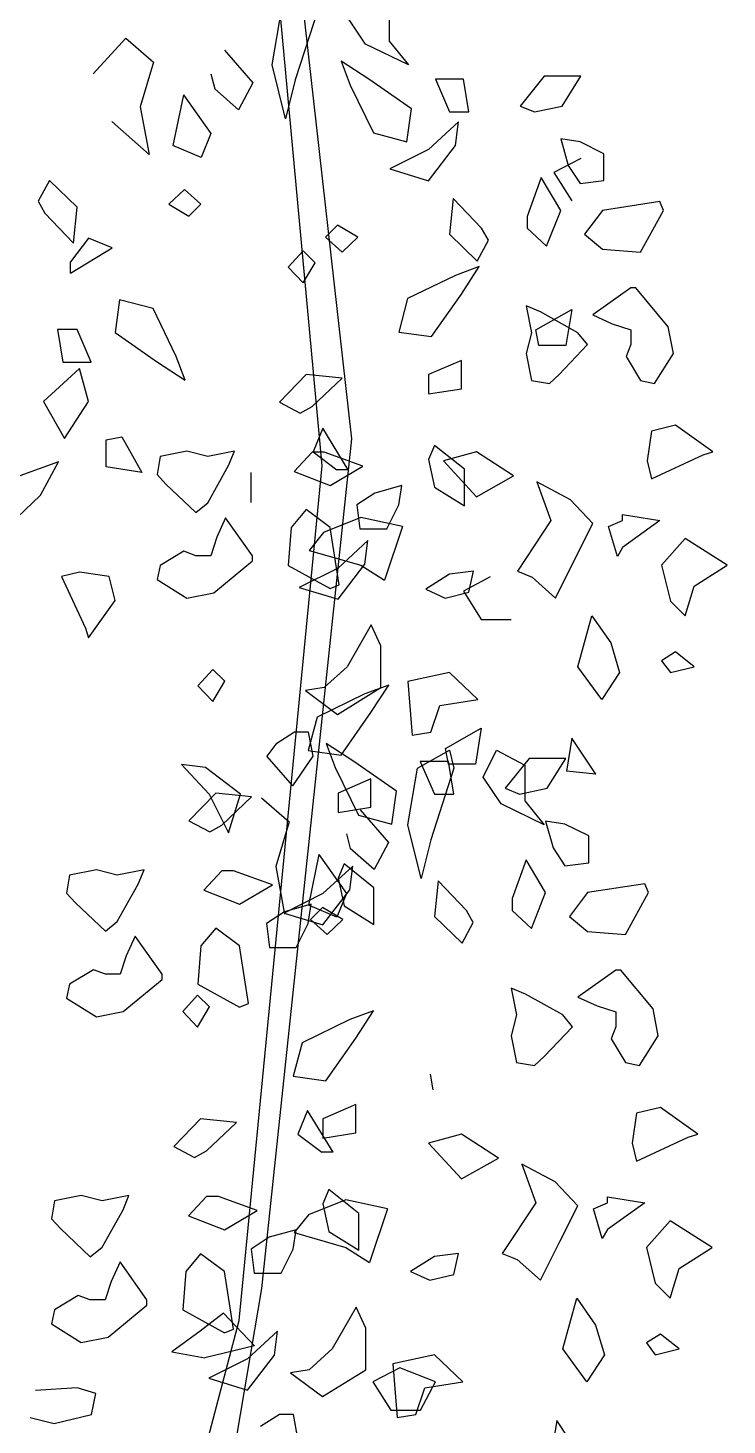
# Model space of a CAD drawing. Header units: millimetres. Extents: x 365.38 to 366.22, y 2530.23 to 2532.22.
# Drawn here: x 365.854 to 366.22, y 2530.67 to 2531.402 of the extents above; entities that cross this region are included whole.
import ezdxf

# ---------------------------------------------------------------- set-up
doc = ezdxf.new("R2010")
doc.units = ezdxf.units.MM
doc.header["$LTSCALE"] = 10
doc.layers.add('Vegetais', color=94, linetype='Continuous')

msp = doc.modelspace()

# ---------------------------------------------------------------- linework, layer by layer
at = {"layer": 'Vegetais', "color": 34}
for p, q in [((366.00828, 2531.17225), (365.96478, 2531.64248)), ((366.02372, 2531.18628), (365.97653, 2531.60715)), ((365.97653, 2530.74114), (366.02372, 2531.18628)), ((365.96478, 2530.7244), (366.00828, 2531.17225)), ((365.9451, 2530.55498), (365.97653, 2530.74114)), ((365.83416, 2530.23178), (365.96478, 2530.7244))]:
    msp.add_line(p, q, dxfattribs=at)
at = {"layer": 'Vegetais'}
for p, q in [((365.98203, 2531.3822), (365.9871, 2531.41189)), ((366.00622, 2531.41189), (365.9941, 2531.37439)), ((366.03085, 2531.39314), (366.02147, 2531.4072)), ((366.04335, 2531.41345), (366.04335, 2531.3947)), ((365.88828, 2531.37751), (365.90547, 2531.39626)), ((365.90547, 2531.39626), (365.91991, 2531.38376)), ((366.05347, 2531.3822), (366.03085, 2531.39314)), ((366.04335, 2531.3947), (366.05347, 2531.3822)), ((365.95703, 2531.39001), (365.97185, 2531.37282)), ((365.91991, 2531.38376), (365.91285, 2531.36032)), ((365.98903, 2531.35407), (365.98203, 2531.3822)), ((366.03272, 2531.37476), (366.01822, 2531.38414)), ((366.01822, 2531.38414), (366.02291, 2531.37164)), ((365.94997, 2531.37751), (365.95191, 2531.3697)), ((365.97185, 2531.37282), (365.96441, 2531.35876)), ((365.9941, 2531.37439), (365.98903, 2531.35407)), ((366.02291, 2531.37164), (366.03503, 2531.34664)), ((366.05497, 2531.35914), (366.03272, 2531.37476)), ((366.06747, 2531.37476), (366.07491, 2531.35757)), ((366.08228, 2531.37476), (366.06747, 2531.37476)), ((366.08503, 2531.35757), (366.08228, 2531.37476)), ((366.12447, 2531.37632), (366.11197, 2531.3607)), ((366.14366, 2531.37632), (366.12447, 2531.37632)), ((366.13385, 2531.3607), (366.14366, 2531.37632)), ((365.93553, 2531.36657), (365.93003, 2531.34001)), ((365.93553, 2531.36657), (365.94997, 2531.34626)), ((365.96441, 2531.35876), (365.95191, 2531.3697)), ((365.91285, 2531.36032), (365.91753, 2531.33532)), ((366.0526, 2531.34195), (366.05497, 2531.35914)), ((366.07491, 2531.35757), (366.08503, 2531.35757)), ((366.11197, 2531.3607), (366.11941, 2531.35757)), ((366.11941, 2531.35757), (366.13385, 2531.3607)), ((365.91753, 2531.33532), (365.89803, 2531.35251)), ((366.07953, 2531.35245), (366.06391, 2531.33798)), ((366.07797, 2531.33995), (366.07953, 2531.35245)), ((365.94997, 2531.34626), (365.94491, 2531.33376)), ((366.03503, 2531.34664), (366.0526, 2531.34195)), ((366.14322, 2531.34195), (366.1331, 2531.34351)), ((366.1331, 2531.34351), (366.13697, 2531.32945)), ((366.15572, 2531.3357), (366.14322, 2531.34195)), ((365.94491, 2531.33376), (365.93003, 2531.34001)), ((366.06391, 2531.33798), (366.0436, 2531.32782)), ((366.06391, 2531.32157), (366.07797, 2531.33995)), ((366.15572, 2531.32164), (366.15572, 2531.3357)), ((366.0436, 2531.32782), (366.06391, 2531.32157)), ((366.1436, 2531.33329), (366.12953, 2531.32589)), ((366.13697, 2531.32945), (366.14322, 2531.32007)), ((365.86541, 2531.32173), (365.85953, 2531.31079)), ((365.87985, 2531.30767), (365.86541, 2531.32173)), ((366.12291, 2531.3232), (366.11553, 2531.30289)), ((366.1331, 2531.30601), (366.12291, 2531.3232)), ((366.12953, 2531.32589), (366.13891, 2531.31104)), ((366.14322, 2531.32007), (366.15572, 2531.32164)), ((365.9361, 2531.31704), (365.92791, 2531.30923)), ((365.94466, 2531.30923), (365.9361, 2531.31704)), ((366.07685, 2531.31226), (366.07491, 2531.29351)), ((366.09166, 2531.29664), (366.07685, 2531.31226)), ((365.85953, 2531.31079), (365.86303, 2531.30454)), ((365.86303, 2531.30454), (365.87791, 2531.28892)), ((365.87791, 2531.28892), (365.87985, 2531.30767)), ((365.92791, 2531.30923), (365.93841, 2531.30298)), ((365.93841, 2531.30298), (365.94466, 2531.30923)), ((366.12566, 2531.28726), (366.1331, 2531.30601)), ((366.15497, 2531.30601), (366.1456, 2531.29351)), ((366.18503, 2531.3107), (366.15497, 2531.30601)), ((366.17491, 2531.28414), (366.18697, 2531.30601)), ((366.18697, 2531.30601), (366.18503, 2531.3107)), ((366.01628, 2531.2982), (366.01003, 2531.29195)), ((366.02685, 2531.29195), (366.01628, 2531.2982)), ((366.11553, 2531.30289), (366.11553, 2531.29664)), ((365.88578, 2531.29151), (365.87641, 2531.27901)), ((365.89828, 2531.28642), (365.88578, 2531.29151)), ((366.01003, 2531.29195), (366.01866, 2531.28414)), ((366.01866, 2531.28414), (366.02685, 2531.29195)), ((366.07491, 2531.29351), (366.08935, 2531.27945)), ((366.08935, 2531.27945), (366.09522, 2531.29039)), ((366.09522, 2531.29039), (366.09166, 2531.29664)), ((366.11553, 2531.29664), (366.12566, 2531.28726)), ((366.1456, 2531.29351), (366.15497, 2531.2857)), ((365.87641, 2531.27314), (365.89828, 2531.28642)), ((365.99828, 2531.28486), (365.99047, 2531.27626)), ((366.00453, 2531.27861), (365.99828, 2531.28486)), ((366.15497, 2531.2857), (366.17491, 2531.28414)), ((365.87641, 2531.27314), (365.87641, 2531.27901)), ((365.99047, 2531.27626), (365.99828, 2531.26807)), ((365.99828, 2531.26807), (366.00453, 2531.27861)), ((366.09047, 2531.27667), (366.07797, 2531.27198)), ((366.0811, 2531.2622), (366.09047, 2531.27667)), ((366.07797, 2531.27198), (366.05297, 2531.25986)), ((366.06547, 2531.23995), (366.0811, 2531.2622)), ((366.16978, 2531.26539), (366.14991, 2531.25132)), ((366.17253, 2531.26539), (366.16978, 2531.26539)), ((366.18935, 2531.24507), (366.17253, 2531.26539)), ((365.9021, 2531.25923), (365.89978, 2531.24204)), ((365.91966, 2531.25454), (365.9021, 2531.25923)), ((365.93178, 2531.22954), (365.91966, 2531.25454)), ((366.05297, 2531.25986), (366.04828, 2531.24229)), ((366.12253, 2531.25289), (366.1151, 2531.25601)), ((366.1151, 2531.25601), (366.11785, 2531.24195)), ((366.12016, 2531.24345), (366.13891, 2531.25401)), ((366.13891, 2531.25401), (366.13578, 2531.23526)), ((366.1421, 2531.24195), (366.12253, 2531.25289)), ((366.14991, 2531.25132), (366.16003, 2531.24664)), ((366.16003, 2531.24664), (366.16978, 2531.24351)), ((365.87985, 2531.24361), (365.86966, 2531.24361)), ((365.86966, 2531.24361), (365.87241, 2531.22642)), ((365.88728, 2531.22642), (365.87985, 2531.24361)), ((365.89978, 2531.24204), (365.92203, 2531.22642)), ((366.04828, 2531.24229), (366.06547, 2531.23995)), ((366.11785, 2531.24195), (366.1151, 2531.23101)), ((366.12172, 2531.23526), (366.12016, 2531.24345)), ((366.14716, 2531.2357), (366.1421, 2531.24195)), ((366.16978, 2531.24351), (366.16978, 2531.2357)), ((366.1921, 2531.23101), (366.18935, 2531.24507)), ((366.13578, 2531.23526), (366.12172, 2531.23526)), ((366.13228, 2531.22007), (366.14716, 2531.2357)), ((366.16978, 2531.2357), (366.16747, 2531.22945)), ((365.87241, 2531.22642), (365.88728, 2531.22642)), ((365.92203, 2531.22642), (365.93647, 2531.21704)), ((365.93647, 2531.21704), (365.93178, 2531.22954)), ((366.0811, 2531.22745), (366.06391, 2531.22001)), ((366.0811, 2531.21261), (366.0811, 2531.22745)), ((366.1151, 2531.23101), (366.11785, 2531.21695)), ((366.16747, 2531.22945), (366.17491, 2531.21695)), ((366.18228, 2531.21539), (366.1921, 2531.23101)), ((365.8811, 2531.22314), (365.86235, 2531.20595)), ((365.88578, 2531.20595), (365.8811, 2531.22314)), ((365.99985, 2531.22001), (365.98578, 2531.20557)), ((366.0186, 2531.21807), (365.99985, 2531.22001)), ((366.00297, 2531.20323), (366.0186, 2531.21807)), ((366.06391, 2531.22001), (366.06391, 2531.20986)), ((366.11785, 2531.21695), (366.12722, 2531.21539)), ((366.12722, 2531.21539), (366.13228, 2531.22007)), ((366.17491, 2531.21695), (366.18228, 2531.21539)), ((366.06391, 2531.20986), (366.0811, 2531.21261)), ((365.86235, 2531.20595), (365.87328, 2531.18642)), ((365.87328, 2531.18642), (365.88578, 2531.20595)), ((365.98578, 2531.20557), (365.99672, 2531.1997)), ((365.99672, 2531.1997), (366.00297, 2531.20323)), ((365.8951, 2531.18579), (365.90328, 2531.18736)), ((365.90328, 2531.18736), (365.91385, 2531.16861)), ((366.00847, 2531.19195), (366.00341, 2531.17945)), ((366.02178, 2531.17007), (366.00847, 2531.19195)), ((366.18072, 2531.19039), (366.17841, 2531.17476)), ((366.19322, 2531.19351), (366.18072, 2531.19039)), ((366.21278, 2531.17945), (366.19322, 2531.19351)), ((365.8951, 2531.17173), (365.8951, 2531.18579)), ((366.06703, 2531.18292), (366.06391, 2531.17548)), ((366.08266, 2531.17042), (366.06703, 2531.18292)), ((365.87016, 2531.17432), (365.84985, 2531.16689)), ((365.86078, 2531.15673), (365.87016, 2531.17432)), ((365.92328, 2531.17704), (365.92172, 2531.16767)), ((365.93735, 2531.17979), (365.92328, 2531.17704)), ((365.94828, 2531.17704), (365.93735, 2531.17979)), ((365.96235, 2531.17979), (365.94828, 2531.17704)), ((365.95922, 2531.17236), (365.96235, 2531.17979)), ((366.00297, 2531.17939), (365.9936, 2531.16923)), ((366.00922, 2531.17939), (366.00297, 2531.17939)), ((366.00341, 2531.17945), (366.01591, 2531.17007)), ((366.02953, 2531.17198), (366.00922, 2531.17939)), ((366.06391, 2531.17548), (366.06703, 2531.16104)), ((366.08897, 2531.17945), (366.07178, 2531.17476)), ((366.07178, 2531.17476), (366.08897, 2531.15601)), ((366.10847, 2531.16695), (366.08897, 2531.17945)), ((366.17841, 2531.17476), (366.18072, 2531.16539)), ((366.18072, 2531.16539), (366.20772, 2531.17789)), ((366.20772, 2531.17789), (366.21278, 2531.17945)), ((365.91385, 2531.16861), (365.8951, 2531.17173)), ((365.92172, 2531.16767), (365.92641, 2531.16261)), ((365.94828, 2531.15282), (365.95922, 2531.17236)), ((365.97085, 2531.16861), (365.97085, 2531.15298)), ((365.9936, 2531.16923), (366.01235, 2531.16182)), ((366.01235, 2531.16182), (366.02953, 2531.17198)), ((366.02178, 2531.17007), (366.01591, 2531.17007)), ((366.08266, 2531.15126), (366.08266, 2531.17042)), ((366.08897, 2531.15601), (366.10847, 2531.16695)), ((365.92641, 2531.16261), (365.94203, 2531.14776)), ((366.04985, 2531.16182), (366.03578, 2531.15792)), ((366.04828, 2531.15167), (366.04985, 2531.16182)), ((366.06703, 2531.16104), (366.08266, 2531.15126)), ((366.13816, 2531.15445), (366.1206, 2531.16382)), ((366.1206, 2531.16382), (366.12803, 2531.14351)), ((365.84828, 2531.14501), (365.86078, 2531.15673)), ((365.94203, 2531.14776), (365.94828, 2531.15282)), ((366.03578, 2531.15792), (366.02641, 2531.15167)), ((366.02641, 2531.15167), (366.02797, 2531.13917)), ((366.04203, 2531.13917), (366.04828, 2531.15167)), ((366.14991, 2531.14195), (366.13816, 2531.15445)), ((365.95766, 2531.14501), (365.95297, 2531.13486)), ((365.97172, 2531.12511), (365.95766, 2531.14501)), ((365.99985, 2531.14932), (365.99203, 2531.13995)), ((366.01235, 2531.13995), (365.99985, 2531.14932)), ((366.02841, 2531.14507), (366.00885, 2531.13726)), ((366.05028, 2531.14039), (366.02841, 2531.14507)), ((366.12803, 2531.14351), (366.11041, 2531.11695)), ((366.1581, 2531.14039), (366.16553, 2531.14351)), ((366.16553, 2531.14351), (366.16553, 2531.14664)), ((366.16553, 2531.14664), (366.18503, 2531.14351)), ((366.18503, 2531.14351), (366.16553, 2531.12945)), ((365.99203, 2531.13995), (365.99047, 2531.12001)), ((366.00885, 2531.13726), (366.00147, 2531.12789)), ((366.01703, 2531.10986), (366.01235, 2531.13995)), ((366.02797, 2531.13917), (366.04203, 2531.13917)), ((366.05028, 2531.14039), (366.04091, 2531.11226)), ((366.14053, 2531.1232), (366.14991, 2531.14195)), ((366.16278, 2531.12476), (366.1581, 2531.14039)), ((365.95297, 2531.13486), (365.94985, 2531.12511)), ((366.03216, 2531.13312), (366.01653, 2531.11865)), ((366.0306, 2531.12062), (366.03216, 2531.13312)), ((366.16553, 2531.12945), (366.16278, 2531.12476)), ((366.19835, 2531.13414), (366.18585, 2531.12007)), ((366.22022, 2531.12007), (366.19835, 2531.13414)), ((365.93578, 2531.12745), (365.92328, 2531.12001)), ((365.94203, 2531.12511), (365.93578, 2531.12745)), ((365.94985, 2531.12511), (365.94203, 2531.12511)), ((365.95141, 2531.10557), (365.97172, 2531.12236)), ((365.97172, 2531.12236), (365.97172, 2531.12511)), ((366.00147, 2531.12789), (366.02841, 2531.12007)), ((366.13035, 2531.10289), (366.14053, 2531.1232)), ((365.8811, 2531.11651), (365.87172, 2531.11417)), ((365.87172, 2531.11417), (365.88422, 2531.0872)), ((365.89672, 2531.11417), (365.8811, 2531.11651)), ((365.89985, 2531.10167), (365.89672, 2531.11417)), ((365.92328, 2531.12001), (365.92172, 2531.11261)), ((365.99047, 2531.12001), (366.01235, 2531.10792)), ((366.01653, 2531.11865), (365.99622, 2531.1085)), ((366.01653, 2531.10225), (366.0306, 2531.12062)), ((366.02841, 2531.12007), (366.04091, 2531.11226)), ((366.07491, 2531.11539), (366.06241, 2531.10757)), ((366.08741, 2531.11695), (366.07491, 2531.11539)), ((366.08503, 2531.10601), (366.08741, 2531.11695)), ((366.11041, 2531.11695), (366.11822, 2531.11382)), ((366.18585, 2531.12007), (366.19053, 2531.10132)), ((366.20303, 2531.10914), (366.22022, 2531.12007)), ((365.92172, 2531.11261), (365.93735, 2531.10282)), ((365.99622, 2531.1085), (366.01653, 2531.10225)), ((366.01235, 2531.10792), (366.01703, 2531.10986)), ((366.06241, 2531.10757), (366.07253, 2531.10289)), ((366.09622, 2531.11397), (366.08216, 2531.10656)), ((366.11822, 2531.11382), (366.13035, 2531.10289)), ((366.19835, 2531.09351), (366.20303, 2531.10914)), ((365.88578, 2531.08214), (365.89985, 2531.10167)), ((365.93735, 2531.10282), (365.95141, 2531.10557)), ((366.07253, 2531.10289), (366.08503, 2531.10601)), ((366.08216, 2531.10656), (366.09153, 2531.09172)), ((366.19053, 2531.10132), (366.19835, 2531.09351)), ((366.1421, 2531.06695), (366.14947, 2531.09351)), ((366.14947, 2531.09351), (366.15928, 2531.07945)), ((365.88422, 2531.0872), (365.88578, 2531.08214)), ((366.03385, 2531.08882), (366.02135, 2531.06695)), ((366.03897, 2531.07789), (366.03385, 2531.08882)), ((366.09153, 2531.09172), (366.10716, 2531.09172)), ((366.03897, 2531.05601), (366.03897, 2531.07789)), ((366.15928, 2531.07945), (366.16397, 2531.06382)), ((366.19322, 2531.07476), (366.18585, 2531.07007)), ((366.20303, 2531.06695), (366.19322, 2531.07476)), ((365.95091, 2531.06553), (365.9431, 2531.05693)), ((365.95716, 2531.05928), (365.95091, 2531.06553)), ((366.02135, 2531.06695), (366.00928, 2531.05601)), ((366.07491, 2531.06382), (366.05303, 2531.05914)), ((366.08972, 2531.04976), (366.07491, 2531.06382)), ((366.1546, 2531.04976), (366.1421, 2531.06695)), ((366.16397, 2531.06382), (366.1546, 2531.04976)), ((366.18585, 2531.07007), (366.19053, 2531.06382)), ((366.19053, 2531.06382), (366.20303, 2531.06695)), ((365.9431, 2531.05693), (365.95091, 2531.04875)), ((365.95091, 2531.04875), (365.95716, 2531.05928)), ((366.00928, 2531.05601), (365.99947, 2531.05445)), ((366.01628, 2531.04195), (366.03897, 2531.05601)), ((366.0431, 2531.05734), (366.0306, 2531.05265)), ((366.03372, 2531.04287), (366.0431, 2531.05734)), ((366.05303, 2531.05914), (366.05535, 2531.03101)), ((365.99947, 2531.05445), (366.01628, 2531.04195)), ((366.0306, 2531.05265), (366.0056, 2531.04053)), ((366.06978, 2531.04664), (366.08972, 2531.04976)), ((366.0181, 2531.02062), (366.03372, 2531.04287)), ((366.0651, 2531.03257), (366.06978, 2531.04664)), ((366.0056, 2531.04053), (366.00091, 2531.02297)), ((366.07278, 2531.02412), (366.09153, 2531.03468)), ((366.09153, 2531.03468), (366.08841, 2531.01593)), ((365.98385, 2531.02632), (365.97916, 2531.02007)), ((365.99366, 2531.03257), (365.98385, 2531.02632)), ((366.00103, 2531.03257), (365.99366, 2531.03257)), ((366.00341, 2531.02007), (366.00103, 2531.03257)), ((366.02485, 2531.01732), (366.01035, 2531.0267)), ((366.01035, 2531.0267), (366.01503, 2531.0142)), ((366.05535, 2531.03101), (366.0651, 2531.03257)), ((366.13897, 2531.02945), (366.13622, 2531.01226)), ((366.15147, 2531.0107), (366.13897, 2531.02945)), ((365.99285, 2531.00445), (365.97916, 2531.02007)), ((365.99285, 2531.00445), (366.00341, 2531.02007)), ((366.00091, 2531.02297), (366.0181, 2531.02062)), ((366.0581, 2531.01382), (366.07491, 2531.0232)), ((366.07435, 2531.01593), (366.07278, 2531.02412)), ((366.07491, 2531.0232), (366.07722, 2531.01382)), ((366.09247, 2531.00914), (366.09947, 2531.0232)), ((366.09947, 2531.0232), (366.11435, 2531.01539)), ((365.9346, 2531.01576), (365.94903, 2531.00014)), ((365.9471, 2531.0142), (365.9346, 2531.01576)), ((365.96547, 2531.00014), (365.9471, 2531.0142)), ((366.01503, 2531.0142), (366.02716, 2530.9892)), ((366.0471, 2531.0017), (366.02485, 2531.01732)), ((366.05303, 2530.98414), (366.0581, 2531.01382)), ((366.0596, 2531.01732), (366.06703, 2531.00014)), ((366.07441, 2531.01732), (366.0596, 2531.01732)), ((366.07722, 2531.01382), (366.0651, 2530.97632)), ((366.08841, 2531.01593), (366.07435, 2531.01593)), ((366.07716, 2531.00014), (366.07441, 2531.01732)), ((366.1166, 2531.01889), (366.1041, 2531.00326)), ((366.11435, 2531.01539), (366.11435, 2530.99664)), ((366.13578, 2531.01889), (366.1166, 2531.01889)), ((366.12597, 2531.00326), (366.13578, 2531.01889)), ((366.15147, 2531.0107), (366.13622, 2531.01226)), ((366.03372, 2531.00812), (366.01653, 2531.00068)), ((366.03372, 2530.99328), (366.03372, 2531.00812)), ((366.10185, 2530.99507), (366.09247, 2531.00914)), ((365.95247, 2531.00068), (365.93841, 2530.98625)), ((365.94903, 2531.00014), (365.95922, 2530.97982)), ((365.97122, 2530.99875), (365.95247, 2531.00068)), ((365.9556, 2530.9839), (365.97122, 2530.99875)), ((365.95922, 2530.97982), (365.96547, 2531.00014)), ((365.97647, 2530.9982), (365.99091, 2530.9857)), ((366.01653, 2531.00068), (366.01653, 2530.99053)), ((366.04472, 2530.98451), (366.0471, 2531.0017)), ((366.06703, 2531.00014), (366.07716, 2531.00014)), ((366.1041, 2531.00326), (366.11153, 2531.00014)), ((366.11153, 2531.00014), (366.12597, 2531.00326)), ((366.01653, 2530.99053), (366.03372, 2530.99328)), ((366.02803, 2530.99195), (366.04285, 2530.97476)), ((366.12447, 2530.98414), (366.10185, 2530.99507)), ((366.11435, 2530.99664), (366.12447, 2530.98414)), ((365.93841, 2530.98625), (365.94935, 2530.98037)), ((365.94935, 2530.98037), (365.9556, 2530.9839)), ((365.99091, 2530.9857), (365.98385, 2530.96226)), ((366.02716, 2530.9892), (366.04472, 2530.98451)), ((366.06003, 2530.95601), (366.05303, 2530.98414)), ((366.13535, 2530.98451), (366.12522, 2530.98607)), ((366.12522, 2530.98607), (366.1291, 2530.97201)), ((366.14785, 2530.97826), (366.13535, 2530.98451)), ((366.02097, 2530.97945), (366.02291, 2530.97164)), ((366.0651, 2530.97632), (366.06003, 2530.95601)), ((366.14785, 2530.9642), (366.14785, 2530.97826)), ((366.00653, 2530.96851), (366.00103, 2530.94195)), ((366.00653, 2530.96851), (366.02097, 2530.9482)), ((366.03541, 2530.9607), (366.02291, 2530.97164)), ((366.04285, 2530.97476), (366.03541, 2530.9607)), ((366.1291, 2530.97201), (366.13535, 2530.96264)), ((365.88997, 2530.96047), (365.87591, 2530.95772)), ((365.90091, 2530.95772), (365.88997, 2530.96047)), ((365.91497, 2530.96047), (365.90091, 2530.95772)), ((365.91185, 2530.95303), (365.91497, 2530.96047)), ((365.98385, 2530.96226), (365.98853, 2530.93726)), ((366.02422, 2530.96251), (366.0086, 2530.94804)), ((366.01966, 2530.96359), (366.01653, 2530.95615)), ((366.03528, 2530.95109), (366.01966, 2530.96359)), ((366.02266, 2530.95001), (366.02422, 2530.96251)), ((366.11503, 2530.96576), (366.10766, 2530.94545)), ((366.12522, 2530.94857), (366.11503, 2530.96576)), ((366.13535, 2530.96264), (366.14785, 2530.9642)), ((365.87591, 2530.95772), (365.87435, 2530.94834)), ((365.9556, 2530.96006), (365.94622, 2530.9499)), ((365.96185, 2530.96006), (365.9556, 2530.96006)), ((365.98216, 2530.95265), (365.96185, 2530.96006)), ((366.01653, 2530.95615), (366.01966, 2530.94172)), ((366.06897, 2530.95482), (366.06703, 2530.93607)), ((366.08378, 2530.9392), (366.06897, 2530.95482)), ((366.17716, 2530.95326), (366.1471, 2530.94857)), ((366.1791, 2530.94857), (366.17716, 2530.95326)), ((365.87435, 2530.94834), (365.87903, 2530.94328)), ((365.90091, 2530.9335), (365.91185, 2530.95303)), ((365.94622, 2530.9499), (365.96497, 2530.9425)), ((365.96497, 2530.9425), (365.98216, 2530.95265)), ((366.0086, 2530.94804), (365.98828, 2530.93789)), ((366.0086, 2530.93164), (366.02266, 2530.95001)), ((366.02097, 2530.9482), (366.01591, 2530.9357)), ((366.03528, 2530.93193), (366.03528, 2530.95109)), ((366.11778, 2530.92982), (366.12522, 2530.94857)), ((366.1471, 2530.94857), (366.13772, 2530.93607)), ((366.16703, 2530.9267), (366.1791, 2530.94857)), ((365.87903, 2530.94328), (365.89466, 2530.92843)), ((365.98841, 2530.93859), (365.97903, 2530.93234)), ((366.00247, 2530.9425), (365.98841, 2530.93859)), ((366.00091, 2530.93234), (366.00247, 2530.9425)), ((366.01591, 2530.9357), (366.00103, 2530.94195)), ((366.00841, 2530.94076), (366.00216, 2530.93451)), ((366.01897, 2530.93451), (366.00841, 2530.94076)), ((366.01966, 2530.94172), (366.03528, 2530.93193)), ((366.08735, 2530.93295), (366.08378, 2530.9392)), ((366.10766, 2530.94545), (366.10766, 2530.9392)), ((366.10766, 2530.9392), (366.11778, 2530.92982)), ((365.89466, 2530.92843), (365.90091, 2530.9335)), ((365.97903, 2530.93234), (365.9806, 2530.91984)), ((365.98828, 2530.93789), (366.0086, 2530.93164)), ((365.99466, 2530.91984), (366.00091, 2530.93234)), ((366.00216, 2530.93451), (366.01078, 2530.9267)), ((366.01078, 2530.9267), (366.01897, 2530.93451)), ((366.06703, 2530.93607), (366.08147, 2530.92201)), ((366.08147, 2530.92201), (366.08735, 2530.93295)), ((366.13772, 2530.93607), (366.1471, 2530.92826)), ((365.91028, 2530.92568), (365.9056, 2530.91553)), ((365.92435, 2530.90578), (365.91028, 2530.92568)), ((365.95247, 2530.93), (365.94466, 2530.92062)), ((365.96497, 2530.92062), (365.95247, 2530.93)), ((366.1471, 2530.92826), (366.16703, 2530.9267)), ((365.94466, 2530.92062), (365.9431, 2530.90068)), ((365.96966, 2530.89053), (365.96497, 2530.92062)), ((365.9806, 2530.91984), (365.99466, 2530.91984)), ((365.9056, 2530.91553), (365.90247, 2530.90578)), ((365.88841, 2530.90812), (365.87591, 2530.90068)), ((365.89466, 2530.90578), (365.88841, 2530.90812)), ((365.90247, 2530.90578), (365.89466, 2530.90578)), ((365.90403, 2530.88625), (365.92435, 2530.90303)), ((365.92435, 2530.90303), (365.92435, 2530.90578)), ((366.16191, 2530.90795), (366.14203, 2530.89389)), ((366.16466, 2530.90795), (366.16191, 2530.90795)), ((366.18147, 2530.88764), (366.16466, 2530.90795)), ((365.87591, 2530.90068), (365.87435, 2530.89328)), ((365.94297, 2530.89492), (365.93516, 2530.88632)), ((365.94922, 2530.88867), (365.94297, 2530.89492)), ((365.9431, 2530.90068), (365.96497, 2530.88859)), ((366.11466, 2530.89545), (366.10722, 2530.89857)), ((366.10722, 2530.89857), (366.10997, 2530.88451)), ((366.13422, 2530.88451), (366.11466, 2530.89545)), ((365.87435, 2530.89328), (365.88997, 2530.8835)), ((365.94297, 2530.87814), (365.94922, 2530.88867)), ((365.96497, 2530.88859), (365.96966, 2530.89053)), ((366.14203, 2530.89389), (366.15216, 2530.8892)), ((366.15216, 2530.8892), (366.16191, 2530.88607)), ((366.18422, 2530.87357), (366.18147, 2530.88764)), ((365.88997, 2530.8835), (365.90403, 2530.88625)), ((365.93516, 2530.88632), (365.94297, 2530.87814)), ((366.02266, 2530.88204), (365.99766, 2530.86992)), ((366.03516, 2530.88673), (366.02266, 2530.88204)), ((366.02578, 2530.87226), (366.03516, 2530.88673)), ((366.10997, 2530.88451), (366.10722, 2530.87357)), ((366.13928, 2530.87826), (366.13422, 2530.88451)), ((366.16191, 2530.88607), (366.16191, 2530.87826)), ((366.10722, 2530.87357), (366.10997, 2530.85951)), ((366.12441, 2530.86264), (366.13928, 2530.87826)), ((366.16191, 2530.87826), (366.1596, 2530.87201)), ((366.17441, 2530.85795), (366.18422, 2530.87357)), ((365.99766, 2530.86992), (365.99297, 2530.85236)), ((366.01016, 2530.85001), (366.02578, 2530.87226)), ((366.1596, 2530.87201), (366.16703, 2530.85951)), ((366.10997, 2530.85951), (366.11935, 2530.85795)), ((366.11935, 2530.85795), (366.12441, 2530.86264)), ((366.16703, 2530.85951), (366.17441, 2530.85795)), ((365.99297, 2530.85236), (366.01016, 2530.85001)), ((366.06641, 2530.84532), (366.06485, 2530.85351)), ((366.02578, 2530.83751), (366.0086, 2530.83007)), ((366.02578, 2530.82267), (366.02578, 2530.83751)), ((366.18535, 2530.83607), (366.17285, 2530.83295)), ((366.20491, 2530.82201), (366.18535, 2530.83607)), ((365.94453, 2530.83007), (365.93047, 2530.81564)), ((365.96328, 2530.82814), (365.94453, 2530.83007)), ((366.0006, 2530.83451), (365.99553, 2530.82201)), ((366.01391, 2530.81264), (366.0006, 2530.83451)), ((366.0086, 2530.83007), (366.0086, 2530.81992)), ((366.17285, 2530.83295), (366.17053, 2530.81732)), ((365.94766, 2530.81329), (365.96328, 2530.82814)), ((365.99553, 2530.82201), (366.00803, 2530.81264)), ((366.0086, 2530.81992), (366.02578, 2530.82267)), ((366.0811, 2530.82201), (366.06391, 2530.81732)), ((366.1006, 2530.80951), (366.0811, 2530.82201)), ((366.19985, 2530.82045), (366.20491, 2530.82201)), ((365.93047, 2530.81564), (365.94141, 2530.80976)), ((366.06391, 2530.81732), (366.0811, 2530.79857)), ((366.17053, 2530.81732), (366.17285, 2530.80795)), ((366.17285, 2530.80795), (366.19985, 2530.82045)), ((365.94141, 2530.80976), (365.94766, 2530.81329)), ((366.01391, 2530.81264), (366.00803, 2530.81264)), ((366.0811, 2530.79857), (366.1006, 2530.80951)), ((366.13028, 2530.79701), (366.11272, 2530.80639)), ((366.11272, 2530.80639), (366.12016, 2530.78607)), ((366.01172, 2530.79298), (366.0086, 2530.78554)), ((366.02735, 2530.78048), (366.01172, 2530.79298)), ((366.14203, 2530.78451), (366.13028, 2530.79701)), ((365.86797, 2530.78711), (365.86641, 2530.77773)), ((365.88203, 2530.78986), (365.86797, 2530.78711)), ((365.89297, 2530.78711), (365.88203, 2530.78986)), ((365.90703, 2530.78986), (365.89297, 2530.78711)), ((365.90391, 2530.78242), (365.90703, 2530.78986)), ((365.94766, 2530.78945), (365.93828, 2530.77929)), ((365.95391, 2530.78945), (365.94766, 2530.78945)), ((365.97422, 2530.78204), (365.95391, 2530.78945)), ((366.02053, 2530.78764), (366.00097, 2530.77982)), ((366.0086, 2530.78554), (366.01172, 2530.77111)), ((366.04241, 2530.78295), (366.02053, 2530.78764)), ((366.12016, 2530.78607), (366.10253, 2530.75951)), ((366.15022, 2530.78295), (366.15766, 2530.78607)), ((366.15766, 2530.78607), (366.15766, 2530.7892)), ((366.15766, 2530.7892), (366.17716, 2530.78607)), ((366.17716, 2530.78607), (366.15766, 2530.77201)), ((365.86641, 2530.77773), (365.8711, 2530.77267)), ((365.89297, 2530.76289), (365.90391, 2530.78242)), ((365.93828, 2530.77929), (365.95703, 2530.77189)), ((365.95703, 2530.77189), (365.97422, 2530.78204)), ((366.00097, 2530.77982), (365.9936, 2530.77045)), ((366.02735, 2530.76132), (366.02735, 2530.78048)), ((366.04241, 2530.78295), (366.03303, 2530.75482)), ((366.13266, 2530.76576), (366.14203, 2530.78451)), ((366.15491, 2530.76732), (366.15022, 2530.78295)), ((365.8711, 2530.77267), (365.88672, 2530.75782)), ((365.99453, 2530.77189), (365.98047, 2530.76798)), ((365.99297, 2530.76173), (365.99453, 2530.77189)), ((365.9936, 2530.77045), (366.02053, 2530.76264)), ((366.01172, 2530.77111), (366.02735, 2530.76132)), ((366.15766, 2530.77201), (366.15491, 2530.76732)), ((366.19047, 2530.7767), (366.17797, 2530.76264)), ((366.21235, 2530.76264), (366.19047, 2530.7767)), ((365.88672, 2530.75782), (365.89297, 2530.76289)), ((365.98047, 2530.76798), (365.9711, 2530.76173)), ((366.12247, 2530.74545), (366.13266, 2530.76576)), ((365.94453, 2530.75939), (365.93672, 2530.75001)), ((365.95703, 2530.75001), (365.94453, 2530.75939)), ((365.9711, 2530.76173), (365.97266, 2530.74923)), ((365.98672, 2530.74923), (365.99297, 2530.76173)), ((366.02053, 2530.76264), (366.03303, 2530.75482)), ((366.06703, 2530.75795), (366.05453, 2530.75014)), ((366.07953, 2530.75951), (366.06703, 2530.75795)), ((366.07716, 2530.74857), (366.07953, 2530.75951)), ((366.10253, 2530.75951), (366.11035, 2530.75639)), ((366.11035, 2530.75639), (366.12247, 2530.74545)), ((366.17797, 2530.76264), (366.18266, 2530.74389)), ((366.19516, 2530.7517), (366.21235, 2530.76264)), ((365.90235, 2530.75507), (365.89766, 2530.74492)), ((365.91641, 2530.73517), (365.90235, 2530.75507)), ((365.93672, 2530.75001), (365.93516, 2530.73007)), ((365.96172, 2530.71992), (365.95703, 2530.75001)), ((365.97266, 2530.74923), (365.98672, 2530.74923)), ((366.05453, 2530.75014), (366.06466, 2530.74545)), ((366.06466, 2530.74545), (366.07716, 2530.74857)), ((366.19047, 2530.73607), (366.19516, 2530.7517)), ((365.89766, 2530.74492), (365.89453, 2530.73517)), ((366.18266, 2530.74389), (366.19047, 2530.73607)), ((365.88047, 2530.73751), (365.86797, 2530.73007)), ((365.88672, 2530.73517), (365.88047, 2530.73751)), ((365.89453, 2530.73517), (365.88672, 2530.73517)), ((365.91641, 2530.73242), (365.91641, 2530.73517)), ((366.13422, 2530.70951), (366.1416, 2530.73607)), ((366.1416, 2530.73607), (366.15141, 2530.72201)), ((365.86797, 2530.73007), (365.86641, 2530.72267)), ((365.8961, 2530.71564), (365.91641, 2530.73242)), ((365.93516, 2530.73007), (365.95703, 2530.71798)), ((365.95647, 2530.72826), (365.94435, 2530.71889)), ((365.97285, 2530.71107), (365.95647, 2530.72826)), ((366.02597, 2530.73139), (366.01347, 2530.70951)), ((366.0311, 2530.72045), (366.02597, 2530.73139)), ((365.86641, 2530.72267), (365.88203, 2530.71289)), ((365.94435, 2530.71889), (365.92953, 2530.70795)), ((365.95703, 2530.71798), (365.96172, 2530.71992)), ((366.0311, 2530.69857), (366.0311, 2530.72045)), ((366.15141, 2530.72201), (366.1561, 2530.70639)), ((365.88203, 2530.71289), (365.8961, 2530.71564)), ((365.98478, 2530.71879), (365.96916, 2530.70432)), ((365.98322, 2530.70629), (365.98478, 2530.71879)), ((366.18535, 2530.71732), (366.17797, 2530.71264)), ((366.17797, 2530.71264), (366.18266, 2530.70639)), ((366.19516, 2530.70951), (366.18535, 2530.71732)), ((365.92953, 2530.70795), (365.94672, 2530.70482)), ((365.97285, 2530.71107), (365.94672, 2530.70482)), ((365.96916, 2530.70432), (365.94885, 2530.69417)), ((365.96916, 2530.68792), (365.98322, 2530.70629)), ((366.01347, 2530.70951), (366.00141, 2530.69857)), ((366.06703, 2530.70639), (366.04516, 2530.7017)), ((366.08185, 2530.69232), (366.06703, 2530.70639)), ((366.14672, 2530.69232), (366.13422, 2530.70951)), ((366.1561, 2530.70639), (366.14672, 2530.69232)), ((366.18266, 2530.70639), (366.19516, 2530.70951)), ((366.00141, 2530.69857), (365.9916, 2530.69701)), ((365.9916, 2530.69701), (366.00841, 2530.68451)), ((366.00841, 2530.68451), (366.0311, 2530.69857)), ((366.04885, 2530.69964), (366.03478, 2530.69223)), ((366.04516, 2530.7017), (366.04747, 2530.67357)), ((366.0676, 2530.69223), (366.04885, 2530.69964)), ((365.94885, 2530.69417), (365.96916, 2530.68792)), ((366.03478, 2530.69223), (366.04416, 2530.67739)), ((366.05978, 2530.67739), (366.0676, 2530.69223)), ((366.06191, 2530.6892), (366.08185, 2530.69232)), ((365.87991, 2530.6892), (365.85803, 2530.68764)), ((365.88966, 2530.68607), (365.87991, 2530.6892)), ((365.88735, 2530.67514), (365.88966, 2530.68607)), ((366.05722, 2530.67514), (366.06191, 2530.6892)), ((365.86778, 2530.67045), (365.88735, 2530.67514)), ((365.98578, 2530.67514), (365.97597, 2530.66889)), ((365.99316, 2530.67514), (365.98578, 2530.67514)), ((365.99553, 2530.66264), (365.99316, 2530.67514)), ((366.04416, 2530.67739), (366.05978, 2530.67739)), ((366.04747, 2530.67357), (366.05722, 2530.67514)), ((365.85528, 2530.67357), (365.86778, 2530.67045)), ((366.1311, 2530.67201), (366.12835, 2530.65482)), ((366.1436, 2530.65326), (366.1311, 2530.67201))]:
    msp.add_line(p, q, dxfattribs=at)

doc.saveas('drawing.dxf')
